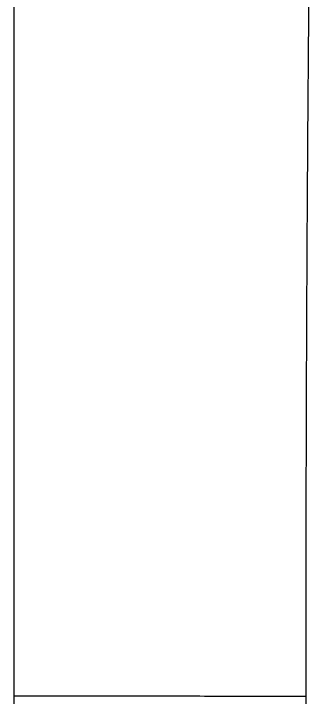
# Model space of a CAD drawing. Header units: inches. Extents: x 0 to 84, y -22 to 124.
# Drawn here: x 55.82 to 57.288, y 22.034 to 25.345 of the extents above; entities that cross this region are included whole.
import ezdxf

# ---------------------------------------------------------------- set-up
doc = ezdxf.new("R2010")
doc.units = ezdxf.units.IN
doc.header["$MEASUREMENT"] = 0
doc.layers.add('1', color=4, linetype='Continuous')

# ---------------------------------------------------------------- blocks, each defined once
blk = doc.blocks.new('2020 RELAY')
at = {"layer": '1', "color": 3, "linetype": 'Continuous', "lineweight": 25}
for p, q in [((55.8204, 28.0669), (55.8201, 12.8695)), ((57.2377, 12.8694), (57.2379, 21.5408))]:
    blk.add_line(p, q, dxfattribs=at)
for points, knots in [([(57.2379, 21.5408), (57.2379, 21.6514), (57.2379, 21.8709), (57.2383, 22.1978), (57.2389, 22.5201), (57.2397, 22.8379), (57.2408, 23.1515), (57.2421, 23.4612), (57.2437, 23.7673), (57.2456, 24.0699), (57.2477, 24.3696), (57.2511, 24.8062), (57.2565, 25.3945), (57.2649, 26.1508), (57.2755, 26.955), (57.2836, 27.5076), (57.2878, 27.7932)], [0, 0, 0, 0, 0.053045, 0.105313, 0.156835, 0.207647, 0.257788, 0.307299, 0.356224, 0.404614, 0.452518, 0.499994, 0.614073, 0.73479, 0.862909, 1, 1, 1, 1]), ([(55.8203, 21.5409), (55.9393, 21.5409), (56.0633, 21.5409), (56.3134, 21.5409), (56.4395, 21.5409), (56.686, 21.5408), (56.8063, 21.5408), (57.0337, 21.5408), (57.1408, 21.5408), (57.2379, 21.5408)], [0, 0, 0, 0, 0.25, 0.25, 0.5, 0.5, 0.75, 0.75, 1, 1, 1, 1])]:
    blk.add_open_spline(points, degree=3, knots=knots, dxfattribs=at)

msp = doc.modelspace()

# ---------------------------------------------------------------- block references
msp.add_blockref('2020 RELAY', (0, 0.5))

doc.saveas('drawing.dxf')
